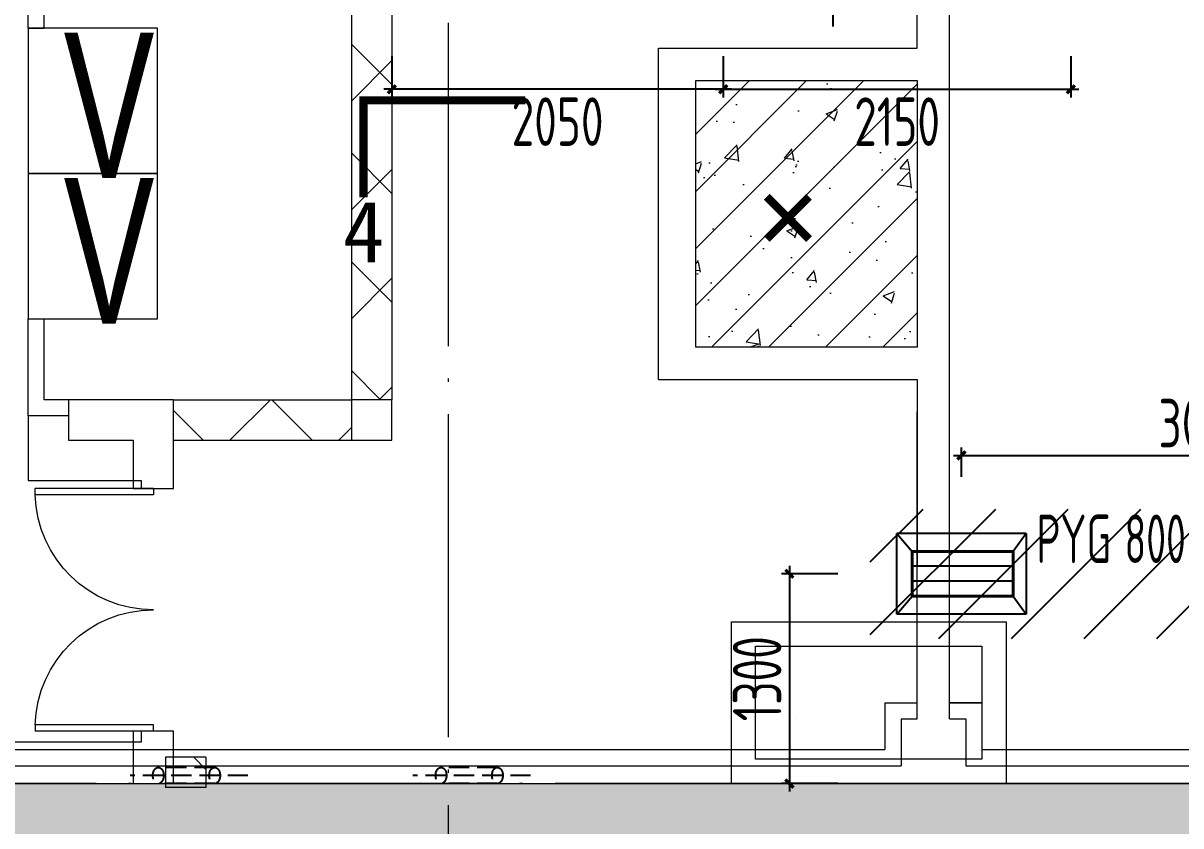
# Model space of a CAD drawing. Extents: x 13114849 to 13479250, y 160225 to 278773.
# Drawn here: x 13427766 to 13434928, y 184598 to 189565 of the extents above; entities that cross this region are included whole.
import ezdxf

# ---------------------------------------------------------------- set-up
doc = ezdxf.new("R2010")
doc.units = 0
doc.header["$LTSCALE"] = 1000
doc.header["$MEASUREMENT"] = 0
doc.linetypes.add('DASH', pattern=[0.35, 0.25, -0.1])
doc.linetypes.add('DOTE', pattern=[2.4200000000000004, 2, -0.2, 0.02, -0.2])
for name, color, linetype in [('DIM_SYMB', 3, 'Continuous'), ('DUCT-X-S标注', 7, 'Continuous'), ('DUCT-X-S法兰', 4, 'Continuous'), ('DUCT-X-S风口', 7, 'Continuous'), ('DUCT-X-YP管', 31, 'Continuous'), ('DUCT-X-Y标注', 7, 'Continuous'), ('PUB_TEXT', 8, 'Continuous')]:
    doc.layers.add(name, color=color, linetype=linetype)
doc.layers.add('建筑底图', color=8, linetype='Continuous', lineweight=13)
doc.layers.add('预埋管', color=8, linetype='Continuous', lineweight=5)
doc.styles.add('67', font='gbenor.shx', dxfattribs={"width": 0.7, "bigfont": 'hztxt.shx'})
doc.styles.add('C', font='HZTXT_E', dxfattribs={"width": 0.7, "bigfont": 'HZTXT'})
doc.styles.add('du', font='gbenor.shx', dxfattribs={"width": 0.8, "bigfont": 'hztxt.shx'})
doc.styles.add('宋体', font='')
doc.styles.get('宋体').set_extended_font_data('SimSun')
doc.dimstyles.new('67', dxfattribs={"dimscale": 100, "dimtxt": 3, "dimasz": 0.5, "dimexe": 0.5, "dimexo": 2, "dimgap": 0.5, "dimtad": 2, "dimdec": 0, "dimrnd": 5, "dimzin": 0, "dimdsep": 46, "dimtxsty": 'du', "dimblk": 'ARCHTICK', "dimcen": 0, "dimdle": 0.5, "dimclrd": 256, "dimclre": 256, "dimclrt": 256, "dimazin": 0, "dimtfac": 1, "dimtdec": 0, "dimtix": 1, "dimtmove": 2, "dimatfit": 3, "dimfxl": 1, "dimtolj": 1, "dimtzin": 0, "dimlwd": -1, "dimlwe": -1, "dimarcsym": 0})
pattern_1 = [(45, (0, 0), (-336.7596045400932, 336.7596045400933), []), (135, (0, 0), (-336.7596045400933, -336.7596045400932), [])]

# ---------------------------------------------------------------- blocks, each defined once
blk = doc.blocks.new('$风口$00000108')
for p, q in [((-250, 135), (-190, 75)), ((-250, -135), (-250, 135)), ((250, 135), (200, 75)), ((250, 135), (250, -135)), ((200, 25), (-190, 25)), ((200, -25), (-190, -25)), ((-250, -135), (-190, -75)), ((200, -75), (250, -135)), ((250, -135), (-250, -135))]:
    blk.add_line(p, q)
at = {"linetype": 'Continuous'}
blk.add_line((250, 135), (-250, 135), dxfattribs=at)
at = {"lineweight": 40}
for p, q in [((-190, 75), (200, 75)), ((-190, -75), (-190, 75)), ((200, 75), (200, -75)), ((-190, -75), (200, -75))]:
    blk.add_line(p, q, dxfattribs=at)
blk = doc.blocks.new('_ArchTick')
at = {"color": 0, "linetype": 'ByBlock', "const_width": 0.4}
blk.add_lwpolyline([(-0.5, -0.5), (0.5, 0.5)], dxfattribs=at)
blk = doc.blocks.new('*D255')
at = {"layer": 'DUCT-X-Y标注', "transparency": 16777216}
for p, q in [((13432506.5, 186207.5), (13432506.5, 184809.5146856282)), ((13432806.5, 186157.5), (13432456.5, 186157.5)), ((13432806.5, 184859.5146856282), (13432456.5, 184859.5146856282))]:
    blk.add_line(p, q, dxfattribs=at)
at = {"layer": 'DUCT-X-Y标注', "transparency": 16777216, "xscale": 50, "yscale": 50, "zscale": 50}
for p, rotation in [((13432506.5, 186157.5), 90), ((13432506.5, 184859.5146856282), 270)]:
    blk.add_blockref('_ArchTick', p, dxfattribs=dict(at, rotation=rotation))
at = {"layer": 'DUCT-X-Y标注', "transparency": 16777216, "insert": (13432306.5, 185508.5073428163), "char_height": 300, "attachment_point": 5, "rotation": 90, "style": 'du'}
blk.add_mtext('\\A1;1300', dxfattribs=at)
blk = doc.blocks.new('*D246')
at = {"layer": 'DUCT-X-Y标注', "transparency": 16777216}
for p, q in [((13433570.5, 186757.4999999997), (13433570.5, 186939.5)), ((13436572.61764248, 186757.4999999982), (13436572.61764248, 186939.5)), ((13433520.5, 186889.5), (13436622.61764248, 186889.5))]:
    blk.add_line(p, q, dxfattribs=at)
at = {"layer": 'DUCT-X-Y标注', "transparency": 16777216, "xscale": 50, "yscale": 50, "zscale": 50, "rotation": 180}
blk.add_blockref('_ArchTick', (13433570.5, 186889.5), dxfattribs=at)
at = {"layer": 'DUCT-X-Y标注', "transparency": 16777216, "xscale": 50, "yscale": 50, "zscale": 50}
blk.add_blockref('_ArchTick', (13436572.61764248, 186889.5), dxfattribs=at)
at = {"layer": 'DUCT-X-Y标注', "transparency": 16777216, "insert": (13435071.55882124, 187089.5), "char_height": 300, "attachment_point": 5, "style": 'du'}
blk.add_mtext('\\A1;3000', dxfattribs=at)
blk = doc.blocks.new('*D238')
at = {"layer": 'DUCT-X-S标注', "transparency": 16777216}
for p, q in [((13432097.36620915, 189360.1273114303), (13432097.36620915, 189105.4923274159)), ((13434247.61621495, 189359.9273114303), (13434247.61621495, 189105.4923274159)), ((13432047.36620915, 189155.4923274159), (13434297.61621495, 189155.4923274159))]:
    blk.add_line(p, q, dxfattribs=at)
at = {"layer": 'DUCT-X-S标注', "transparency": 16777216, "xscale": 50, "yscale": 50, "zscale": 50, "rotation": 180}
blk.add_blockref('_ArchTick', (13432097.36620915, 189155.4923274159), dxfattribs=at)
at = {"layer": 'DUCT-X-S标注', "transparency": 16777216, "xscale": 50, "yscale": 50, "zscale": 50}
blk.add_blockref('_ArchTick', (13434247.61621495, 189155.4923274159), dxfattribs=at)
at = {"layer": 'DUCT-X-S标注', "transparency": 16777216, "insert": (13433172.49121205, 188955.4923274159), "char_height": 300, "attachment_point": 5, "style": 'du'}
blk.add_mtext('\\A1;2150', dxfattribs=at)
blk = doc.blocks.new('*D237')
at = {"layer": 'DUCT-X-S标注', "transparency": 16777216}
for p, q in [((13430047.36620307, 189360.1273114425), (13430047.36620307, 189105.4923274159)), ((13432097.36620915, 189360.1273114303), (13432097.36620915, 189105.4923274159)), ((13432147.36620915, 189155.4923274159), (13429997.36620307, 189155.4923274159))]:
    blk.add_line(p, q, dxfattribs=at)
at = {"layer": 'DUCT-X-S标注', "transparency": 16777216, "xscale": 50, "yscale": 50, "zscale": 50, "rotation": 180}
blk.add_blockref('_ArchTick', (13430047.36620307, 189155.4923274159), dxfattribs=at)
at = {"layer": 'DUCT-X-S标注', "transparency": 16777216, "xscale": 50, "yscale": 50, "zscale": 50}
blk.add_blockref('_ArchTick', (13432097.36620915, 189155.4923274159), dxfattribs=at)
at = {"layer": 'DUCT-X-S标注', "transparency": 16777216, "insert": (13431072.36620611, 188955.4923274159), "char_height": 300, "attachment_point": 5, "style": 'du'}
blk.add_mtext('\\A1;2050', dxfattribs=at)
blk = doc.blocks.new('_FZH')
blk.add_lwpolyline([(-0.5, -0.5), (0.5, -0.5), (0.5, 0.5), (-0.4999999999999999, 0.5)], close=True)
blk = doc.blocks.new('$DorLib2D$00000002')
for p, q in [((-0.5, -5.684341886080802e-17), (-0.5, 0.4875)), ((-0.4750000000000007, 0.4875), (-0.5000000000000007, 0.4875)), ((-0.475, -2.842170943040401e-17), (-0.475, 0.4875)), ((0.475, -2.842170943040401e-17), (0.475, 0.4875)), ((0.4750000000000007, 0.4875), (0.5000000000000007, 0.4875)), ((0.5, -5.684341886080802e-17), (0.5, 0.4875)), ((-0.5, -5.684341886080802e-17), (-0.475, -2.842170943040401e-17)), ((0.5, -5.684341886080802e-17), (0.475, -2.842170943040401e-17))]:
    blk.add_line(p, q)
at = {"lineweight": 13}
for centre, start, end in [((-0.4875, -4.263256414560601e-17), 0, 88.53071641864632), ((0.4875, -4.263256414560601e-17), 91.4692835813537, 180)]:
    blk.add_arc(centre, 0.4875, start, end, dxfattribs=at)
blk = doc.blocks.new('A$C00460B6A')
at = {"layer": '预埋管', "linetype": 'DASH', "lineweight": -3, "ltscale": 0.5}
for p, q in [((523.463043898344, 100.0014334181324), (174.7439385093749, 100.0014303093776)), ((523.463043898344, 100.0014334181324), (174.7439385093749, 100.0014303093776)), ((729.1189822256565, 50.00143341813236), (-0.006739586591720581, 50.00143030937761)), ((523.4630443789065, 0.00143341813236475), (174.7439389880747, 0.001430309377610683))]:
    blk.add_line(p, q, dxfattribs=at)
for centre in [(174.7439387496561, 50.00143030937761), (523.4630441386253, 50.00143341813236)]:
    blk.add_ellipse(centre, major_axis=(-2.429254217184632e-07, 49.99999999906868), ratio=0.6701911663388869, start_param=3.141592653510884, end_param=9.42477796069047, dxfattribs=at)

msp = doc.modelspace()

# ---------------------------------------------------------------- hatches: boundary and pattern name
at = {"layer": 'DUCT-X-YP管'}
h = msp.add_hatch(dxfattribs=at)
h.set_pattern_fill('ANSI31', color=8, scale=200)
h.set_pattern_definition([(45, (0, 0), (-224.5064030267288, 224.5064030267288), [])])
h.paths.add_polyline_path([(13436822.61764248, 186557.5000000061), (13433006.5, 186557.5), (13433006.5, 186157.5), (13436822.61764248, 186157.5000000061)])
h.paths.add_polyline_path([(13436822.61764248, 186157.5000000061), (13433006.5, 186157.5), (13433006.5, 185757.5), (13436822.61764248, 185757.5000000061)])
h.paths.add_polyline_path([(13438970.26260141, 186557.5000000112), (13437023.01764248, 186557.5000000065), (13437023.01764248, 186157.5000000065), (13438970.26260141, 186157.5000000112)])
h.paths.add_polyline_path([(13438970.26260141, 186157.5000000112), (13437023.01764248, 186157.5000000065), (13437023.01764248, 185757.5000000065), (13438970.26260141, 185757.5000000112)])
h.paths.add_polyline_path([(13437022.81764248, 186557.5000000037), (13436822.81764248, 186557.5000000033), (13436822.81764249, 185757.5000000088), (13437022.81764249, 185757.5000000093)])
h.paths.add_polyline_path([(13438970.46260141, 186557.5000000112), (13438970.46260141, 186157.5000000112), (13439670.46260141, 186157.5000000129)])
h.paths.add_polyline_path([(13439670.46260141, 186157.5000000129), (13438970.46260141, 186157.5000000112), (13438970.46260141, 185757.5000000112)])
h.paths.add_polyline_path([(13439670.46260141, 186157.5000000129), (13438970.46260141, 185757.5000000112), (13439670.46260141, 185842.5000000129)], flags=17)
h.paths.add_polyline_path([(13439670.46260141, 186472.5000000129), (13438970.46260141, 186557.5000000112), (13439670.46260141, 186157.5000000129)], flags=17)
h.paths.add_polyline_path([(13440921.26260141, 186557.5000000159), (13440221.26260141, 186472.5000000142), (13440221.26260141, 186157.5000000142)], flags=17)
h.paths.add_polyline_path([(13440221.26260141, 186157.5000000142), (13440221.26260141, 185842.5000000142), (13440921.26260141, 185757.5000000159)], flags=17)
h.paths.add_polyline_path([(13440921.26260141, 186157.5000000159), (13440221.26260141, 186157.5000000142), (13440921.26260141, 185757.5000000159)])
h.paths.add_polyline_path([(13440921.26260141, 186557.5000000159), (13440221.26260141, 186157.5000000142), (13440921.26260141, 186157.5000000159)])
h.paths.add_polyline_path([(13443521.76620504, 186557.5000000221), (13440921.46260141, 186557.5000000159), (13440921.46260141, 186157.5000000159), (13443521.76620504, 186157.5000000221)])
h.paths.add_polyline_path([(13443521.76620504, 186157.5000000221), (13440921.46260141, 186157.5000000159), (13440921.46260141, 185757.5000000159), (13443521.76620504, 185757.5000000221)])
h.paths.add_polyline_path([(13443922.16620504, 186557.5000000201), (13443722.16620504, 186557.5000000198), (13443722.16620504, 185757.5000000253), (13443922.16620504, 185757.5000000257)])
h.paths.add_polyline_path([(13443721.96620504, 186557.5000000225), (13443621.96620504, 186557.5000000223), (13443621.96620504, 186379.5636969978), (13443624.01070765, 186379.5636969978), (13443628.03008979, 186378.8123442598), (13443631.84297361, 186377.3352252001), (13443635.31951591, 186375.1826413368), (13443638.34132724, 186372.4278963314), (13443640.80550341, 186369.1647997213), (13443642.62812988, 186365.5044723478), (13443643.74713927, 186361.5715622696), (13443644.12442508, 186357.5000000224), (13443643.74713927, 186353.4284377751), (13443642.62812988, 186349.4955276969), (13443640.80550341, 186345.8352003234), (13443637.71865399, 186341.7475510756), (13443637.58425965, 186341.8819454155), (13443635.31951591, 186339.8173587079), (13443631.8429736, 186337.6647748445), (13443628.03008979, 186336.1876557849), (13443621.96620504, 186335.0541192731), (13443621.96620504, 185979.5636969978), (13443624.01070765, 185979.5636969978), (13443628.03008979, 185978.8123442598), (13443631.84297361, 185977.3352252001), (13443637.99330577, 185973.5271007495), (13443637.71865399, 185973.2524489705), (13443640.80550341, 185969.1647997213), (13443642.62812988, 185965.5044723478), (13443643.74713927, 185961.5715622696), (13443644.12442508, 185957.5000000224), (13443643.74713927, 185953.4284377751), (13443642.62812988, 185949.4955276969), (13443640.80550341, 185945.8352003234), (13443638.34132724, 185942.5721037133), (13443635.31951591, 185939.8173587079), (13443631.8429736, 185937.6647748445), (13443628.03008979, 185936.1876557849), (13443624.01070765, 185935.4363030468), (13443619.92170243, 185935.4363030468), (13443615.90232029, 185936.1876557848), (13443612.08943647, 185937.6647748445), (13443605.93910431, 185941.4728992951), (13443606.21375609, 185941.7475510742), (13443603.12690667, 185945.8352003233), (13443601.3042802, 185949.4955276968), (13443600.18527081, 185953.4284377751), (13443599.807985, 185957.5000000223), (13443600.18527081, 185961.5715622695), (13443601.3042802, 185965.5044723478), (13443603.12690667, 185969.1647997212), (13443605.59108284, 185972.4278963314), (13443608.61289417, 185975.1826413367), (13443612.08943648, 185977.3352252001), (13443615.90232029, 185978.8123442598), (13443621.96620504, 185979.9458807716), (13443621.96620504, 186335.4363030468), (13443619.92170243, 186335.4363030468), (13443615.90232029, 186336.1876557848), (13443612.08943647, 186337.6647748445), (13443608.61289417, 186339.8173587079), (13443605.59108284, 186342.5721037132), (13443603.12690667, 186345.8352003233), (13443601.3042802, 186349.4955276968), (13443600.18527081, 186353.4284377751), (13443599.807985, 186357.5000000223), (13443600.18527081, 186361.5715622695), (13443601.3042802, 186365.5044723478), (13443603.12690667, 186369.1647997212), (13443606.21375609, 186373.2524489691), (13443606.34815043, 186373.1180546291), (13443608.61289417, 186375.1826413367), (13443612.08943648, 186377.3352252001), (13443615.90232029, 186378.8123442598), (13443621.96620504, 186379.9458807716), (13443621.96620504, 186557.5000000223), (13443521.96620504, 186557.5000000221), (13443521.96620504, 185757.5000000221), (13443721.96620504, 185757.5000000225)], flags=17)
h.paths.add_polyline_path([(13443721.96620504, 186557.5000000225), (13443621.96620504, 186557.5000000223), (13443621.96620504, 186379.5636969978), (13443624.01070765, 186379.5636969978), (13443628.03008979, 186378.8123442598), (13443631.84297361, 186377.3352252001), (13443635.31951591, 186375.1826413368), (13443638.34132724, 186372.4278963314), (13443640.80550341, 186369.1647997213), (13443642.62812988, 186365.5044723478), (13443643.74713927, 186361.5715622696), (13443644.12442508, 186357.5000000224), (13443643.74713927, 186353.4284377751), (13443642.62812988, 186349.4955276969), (13443640.80550341, 186345.8352003234), (13443637.71865399, 186341.7475510756), (13443637.58425965, 186341.8819454155), (13443635.31951591, 186339.8173587079), (13443631.8429736, 186337.6647748445), (13443628.03008979, 186336.1876557849), (13443624.01070765, 186335.4363030468), (13443621.96620504, 186335.4363030468), (13443621.96620504, 185979.5636969978), (13443624.01070765, 185979.5636969978), (13443628.03008979, 185978.8123442598), (13443631.84297361, 185977.3352252001), (13443635.31951591, 185975.1826413368), (13443638.34132724, 185972.4278963314), (13443640.80550341, 185969.1647997213), (13443642.62812988, 185965.5044723478), (13443643.74713927, 185961.5715622696), (13443644.12442508, 185957.5000000224), (13443643.74713927, 185953.4284377751), (13443642.62812988, 185949.4955276969), (13443640.80550341, 185945.8352003234), (13443638.34132724, 185942.5721037133), (13443635.31951591, 185939.8173587079), (13443631.8429736, 185937.6647748445), (13443628.03008979, 185936.1876557849), (13443624.01070765, 185935.4363030468), (13443619.92170243, 185935.4363030468), (13443615.90232029, 185936.1876557848), (13443612.08943647, 185937.6647748445), (13443608.61289417, 185939.8173587079), (13443605.59108284, 185942.5721037132), (13443603.12690667, 185945.8352003233), (13443601.3042802, 185949.4955276968), (13443600.18527081, 185953.4284377751), (13443599.807985, 185957.5000000223), (13443600.18527081, 185961.5715622695), (13443601.3042802, 185965.5044723478), (13443603.12690667, 185969.1647997212), (13443605.59108284, 185972.4278963314), (13443608.61289417, 185975.1826413367), (13443612.08943648, 185977.3352252001), (13443615.90232029, 185978.8123442598), (13443619.92170243, 185979.5636969978), (13443621.96620504, 185979.5636969978), (13443621.96620504, 186335.4363030468), (13443619.92170243, 186335.4363030468), (13443615.90232029, 186336.1876557848), (13443612.08943647, 186337.6647748445), (13443608.61289417, 186339.8173587079), (13443605.59108284, 186342.5721037132), (13443603.12690667, 186345.8352003233), (13443601.3042802, 186349.4955276968), (13443600.18527081, 186353.4284377751), (13443599.807985, 186357.5000000223), (13443600.18527081, 186361.5715622695), (13443601.3042802, 186365.5044723478), (13443603.12690667, 186369.1647997212), (13443606.21375609, 186373.2524489691), (13443606.34815043, 186373.1180546291), (13443608.61289417, 186375.1826413367), (13443612.08943648, 186377.3352252001), (13443615.90232029, 186378.8123442598), (13443619.92170243, 186379.5636969978), (13443621.96620504, 186379.5636969978), (13443621.96620504, 186557.5000000223), (13443521.96620504, 186557.5000000221), (13443521.96620504, 185757.5000000221), (13443721.96620504, 185757.5000000225)], flags=17)
h.paths.add_polyline_path([(13444172.36496623, 186157.5000000218), (13443922.36620504, 186157.5000000229), (13443922.36620504, 185757.5000000229), (13444172.36496623, 185757.5000000218)])
h.paths.add_polyline_path([(13444172.36496624, 186557.5000000218), (13443922.36620504, 186557.5000000229), (13443922.36620504, 186157.5000000229), (13444172.36496623, 186157.5000000218)])
at = {"layer": '建筑底图'}
h = msp.add_hatch(dxfattribs=at)
h.set_pattern_fill('ANSI37', color=8, scale=300, style=0)
h.set_pattern_definition(pattern_1)
h.paths.add_polyline_path([(13429797.36991457, 187234.5183031297), (13430047.36620309, 187234.5220148977), (13430047.3662031, 190984.5146858481), (13429797.3662031, 190984.5146858481)])
h = msp.add_hatch(dxfattribs=at)
h.set_pattern_fill('钢筋混凝土', color=8, scale=100, style=0)
h.set_pattern_definition([(45, (0, 0), (-176.7766952966369, 176.7766952966369), []), (49.99999999999999, (0, 0), (717.2601826007534, -62.75213498259511), [75, -825]), (355, (0, 0), (-138.751333613, 752.1921337000118), [60, -660]), (100.4514, (59.77168, -5.22934), (578.5093817140216, 689.4395420609536), [63.74019000000001, -701.142112]), (46.18420000000001, (0, 200), (1067.241048625644, -165.5190143290181), [112.5, -1237.5]), (96.6356, (88.936745, 186.206693), (934.6627055487033, 974.1178709004417), [95.610288, -1051.713]), (351.1842, (0, 200), (934.6619451336272, 974.1186009253246), [90, -990]), (21, (100, 150), (596.9070521184617, -402.6188906653388), [75, -825]), (326.0000000000001, (100, 150), (243.3153319215817, 725.150045046853), [60, -660]), (71.4514, (149.742233, 116.448394), (840.22262858149, 322.5304967099524), [63.74019000000001, -701.142112]), (37.50000000000001, (0, 0), (12.15985531729067, 332.8938538313115), [0, -652, 0, -670, 0, -662.5]), (7.499999999999999, (0, 0), (263.0695374421486, 394.4117118823602), [0, -382, 0, -637, 0, -252.5]), (327.5, (-223, 0), (533.822436172409, -22.55487173437976), [0, -250, 0, -780, 0, -1035]), (317.5, (-323, 0), (583.1861693423863, 100.1049823323177), [0, -325, 0, -518, 0, -735])])
h.paths.add_polyline_path([(13433297.02438061, 189209.9273114308), (13433297.02438061, 187559.9273114308), (13431927.02438061, 187559.9273114308), (13431927.02438061, 189209.9273114308)])
h = msp.add_hatch(dxfattribs=at)
h.set_pattern_fill('ANSI37', color=8, scale=300, style=0)
h.set_pattern_definition(pattern_1)
h.paths.add_polyline_path([(13428697.36986128, 187234.5220149535), (13428697.36986059, 186984.5220147303), (13428772.36985995, 186984.5220147303), (13428772.36985995, 187234.5220147303)])
h = msp.add_hatch(dxfattribs=at)
h.set_pattern_fill('ANSI37', color=8, scale=300, style=0)
h.set_pattern_definition(pattern_1)
h.paths.add_polyline_path([(13429797.36991457, 186984.5220148977), (13429797.36991457, 187234.5183031297), (13428772.36985995, 187234.5220147303), (13428772.36985995, 186984.5220147303)])
h = msp.add_hatch(dxfattribs=at)
h.set_pattern_fill('ANSI37', color=8, scale=300, style=0)
h.set_pattern_definition(pattern_1)
h.paths.add_polyline_path([(13428647.36988006, 185022.0220083166), (13428647.36988186, 184834.5242429955), (13428897.36988186, 184834.5242454021), (13428897.36988006, 185022.0220107231)])
h = msp.add_hatch(dxfattribs=at)
h.set_pattern_fill('钢筋混凝土', color=8, scale=100, style=0)
h.set_pattern_definition([(45, (793255.2557103541, 7.916241884231567e-09), (-176.7766952966369, 176.7766952966369), []), (49.99999999999999, (793255.2557103541, 7.916241884231567e-09), (717.2601826007534, -62.75213498259511), [75, -825]), (355, (793255.2557103541, 7.916241884231567e-09), (-138.751333613, 752.1921337000118), [60, -660]), (100.4514, (793315.0273903534, -5.229339992074529), (578.5093817140216, 689.4395420609536), [63.74019000000001, -701.142112]), (46.18420000000001, (793255.2557103541, 200.0000000079162), (1067.241048625644, -165.5190143290181), [112.5, -1237.5]), (96.6356, (793344.1924553532, 186.2066930079018), (934.6627055487033, 974.1178709004417), [95.610288, -1051.713]), (351.1842, (793255.2557103541, 200.0000000079162), (934.6619451336272, 974.1186009253246), [90, -990]), (21, (793355.2557103541, 150.0000000079162), (596.9070521184617, -402.6188906653388), [75, -825]), (326.0000000000001, (793355.2557103541, 150.0000000079162), (243.3153319215817, 725.150045046853), [60, -660]), (71.4514, (793404.9979433548, 116.4483940079226), (840.22262858149, 322.5304967099524), [63.74019000000001, -701.142112]), (37.50000000000001, (793255.2557103541, 7.916241884231567e-09), (12.15985531729067, 332.8938538313115), [0, -652, 0, -670, 0, -662.5]), (7.499999999999999, (793255.2557103541, 7.916241884231567e-09), (263.0695374421486, 394.4117118823602), [0, -382, 0, -637, 0, -252.5]), (327.5, (793032.2557103541, 7.916241884231567e-09), (533.822436172409, -22.55487173437976), [0, -250, 0, -780, 0, -1035]), (317.5, (792932.2557103541, 7.916241884231567e-09), (583.1861693423863, 100.1049823323177), [0, -325, 0, -518, 0, -735])])
h.paths.add_polyline_path([(13444197.36620498, 182459.5170952663), (13443697.36620498, 182459.5170952663), (13443697.36620498, 179284.5568231391), (13444197.36620498, 179284.5568231391)])
h.paths.add_polyline_path([(13443697.36620498, 182479.5170952663), (13444197.36620498, 182479.5170952663), (13444197.36620498, 184659.5171292387), (13438897.36620497, 184659.5170671511), (13438897.36620497, 184859.5170390361), (13421897.36620496, 184859.5168398877), (13421897.36620496, 184159.5168398877), (13438197.36620497, 184159.5170308359), (13438197.36620497, 183959.5170308359), (13443697.36620498, 183959.5170952663)])

# ---------------------------------------------------------------- linework, layer by layer
at = {"layer": 'DIM_SYMB', "const_width": 50, "elevation": -6400}
msp.add_lwpolyline([(13430871.814028, 189088.0039083674), (13429871.814028, 189088.0039083674), (13429871.814028, 188488.0039083674)], dxfattribs=at)
at = {"layer": 'DUCT-X-S法兰'}
msp.add_line((13432777.46602986, 189544.9349747535), (13432777.46615553, 190224.9349747535), dxfattribs=at)
at = {"layer": '建筑底图', "color": 8, "linetype": 'DOTE'}
for p, q in [((13430397.36620497, 182726.1003174296), (13430397.36620497, 206005.5778072993)), ((13474197.36620497, 184859.5146856282), (13119297.36620772, 184859.5146856282))]:
    msp.add_line(p, q, dxfattribs=at)
at = {"layer": '建筑底图', "color": 8}
for p, q in [((13429797.36620302, 190984.5146855469), (13429797.36620309, 187234.5220146104)), ((13430047.36620308, 190984.5146855469), (13430047.36620305, 187234.522015625)), ((13427797.36615198, 189534.5146857238), (13427797.36615198, 189934.5146857238)), ((13427897.36615198, 189534.5146857238), (13427897.36615198, 189934.5146857238)), ((13427797.36615198, 189534.5146857238), (13427897.36615198, 189534.5146857238)), ((13427797.36615198, 187734.5146857238), (13427897.36615198, 187734.5146857238)), ((13427797.36615185, 187134.5146850054), (13427797.36615198, 187734.5146857238)), ((13427897.36615188, 187234.514685388), (13427897.36615198, 187734.5146857238)), ((13428047.3698599, 187234.5146861177), (13427897.36615188, 187234.514685388)), ((13428047.36986007, 187234.5220149144), (13428047.36986007, 186984.5220142972)), ((13428697.36986128, 187234.5220149535), (13428047.36986007, 187234.5220149144)), ((13428697.36985976, 186684.5220151444), (13428697.36986128, 187234.5220149535)), ((13428697.36986109, 187234.5220148252), (13428772.36985995, 187234.5220147303)), ((13428772.36985995, 187234.5220147303), (13429797.36620309, 187234.5220146104)), ((13428047.3698599, 187134.5146861535), (13427797.36615185, 187134.5146850054)), ((13433297.02443433, 185259.516952344), (13433297.02443433, 187159.9273114308)), ((13433497.02438178, 185259.5169546869), (13433497.02438061, 187159.9273114308)), ((13428047.36986007, 186984.5220142972), (13428447.36987089, 186984.522012139)), ((13428447.36987089, 186984.522012139), (13428447.36987089, 186684.5220151407)), ((13428697.3698604, 186984.5220140996), (13428772.36985995, 186984.5220147303)), ((13428772.36985995, 186984.5220147303), (13429797.36991406, 186984.5220148985)), ((13428447.36987089, 186684.5220151407), (13428697.36985976, 186684.5220151444)), ((13433097.02443333, 185359.516950001), (13433297.02443399, 185359.516952344)), ((13433097.02443333, 185359.516950001), (13433097.02443333, 185069.5146856282)), ((13433697.02443333, 185359.5169570298), (13433497.02438061, 185359.5169500011)), ((13433497.02438061, 185359.5169546869), (13433697.02443333, 185359.5169570298)), ((13433697.02443333, 185359.5169570298), (13433697.02443333, 185069.5146856282)), ((13432547.36620497, 185259.5169511725), (13432547.36620497, 185259.5169558583)), ((13433197.02443333, 185259.5169511725), (13433197.02443333, 184969.5146856282)), ((13433197.02443333, 185259.5169511725), (13433297.02443433, 185259.516952344)), ((13433497.02438061, 185259.5169546869), (13433597.02443333, 185259.5169558583)), ((13433597.02443333, 185259.5169558583), (13433597.02443333, 184969.5146856282)), ((13428497.36987262, 185116.0824321639), (13413397.36620497, 185103.7898621158)), ((13421897.36620497, 185069.5146856282), (13433097.02443333, 185069.5146856282)), ((13433697.02443333, 185069.5146856282), (13438587.36447523, 185069.5146856284)), ((13428897.36988006, 185022.0220107231), (13428647.36988006, 185022.0220083166)), ((13428647.36988006, 185022.0220083166), (13428647.36988186, 184834.5242429955)), ((13428897.36988006, 185022.0220107231), (13428897.36988186, 184834.5242454021)), ((13421897.36620497, 184969.5146856282), (13433197.02443333, 184969.5146856282)), ((13433597.02443333, 184969.5146856282), (13438687.36447523, 184969.5146856283)), ((13413397.36620497, 184859.5167403134), (13438897.36620497, 184859.5170390361)), ((13428897.36988186, 184834.5242454021), (13428647.36988186, 184834.5242429955))]:
    msp.add_line(p, q, dxfattribs=at)
at = {"layer": '建筑底图', "color": 8, "ltscale": 3}
for p, q in [((13427797.36615145, 187134.514686456), (13427797.36615145, 186734.514686456)), ((13427797.36615145, 186734.514686456), (13428197.36616169, 186734.5146864561)), ((13427797.36986235, 186734.5220153381), (13428497.36987258, 186734.5220153382)), ((13428497.36987258, 186734.5220153382), (13428497.36987258, 186684.5220118887)), ((13428497.36987711, 185184.5156670172), (13428497.36987262, 185116.0824321639))]:
    msp.add_line(p, q, dxfattribs=at)
at = {"layer": '建筑底图', "color": 8}
for points in [[(13433497.02438061, 187159.9273114308), (13433497.02438061, 190409.5145656317), (13444122.36620509, 190409.5145656317), (13444122.36620509, 193809.5146856299), (13435222.36620579, 193809.5146856299)], [(13433297.02438061, 189409.9273114303), (13433297.02438061, 190609.514532442), (13435222.36620512, 190609.5145414951)], [(13431697.02438061, 187359.9273114308), (13431697.02438061, 189409.9273114303), (13433297.02438061, 189409.9273114303)], [(13431697.02438061, 187359.9273114308), (13433297.02438061, 187359.9273114308), (13433297.02443433, 186209.7221318874)]]:
    msp.add_lwpolyline(points, dxfattribs=at)
at = {"layer": '建筑底图', "color": 8, "ltscale": 3}
for points in [[(13427797.36615198, 189534.5146857238), (13427797.36615198, 188634.5146857238), (13428597.36615198, 188634.5146857238), (13428597.36615198, 189534.5146857238)], [(13427797.36615198, 188634.5146857238), (13427797.36615198, 187734.5146857238), (13428597.36615198, 187734.5146857238), (13428597.36615198, 188634.5146857238)]]:
    msp.add_lwpolyline(points, close=True, dxfattribs=at)
at = {"layer": '建筑底图', "color": 8}
for points in [[(13433297.02438061, 189209.9273114308), (13433297.02438061, 187559.9273114308), (13431927.02438061, 187559.9273114308), (13431927.02438061, 189209.9273114308)], [(13433847.36991544, 184859.5146856282), (13432147.36991544, 184859.5146856282), (13432147.36991544, 185859.5146856282), (13433847.36991544, 185859.5146856282)], [(13433697.36991544, 185009.5146856282), (13432297.36991544, 185009.5146856282), (13432297.36991544, 185709.5146856282), (13433697.36991544, 185709.5146856282)]]:
    msp.add_lwpolyline(points, close=True, dxfattribs=at)
at = {"layer": '建筑底图', "color": 8, "linetype": 'ByBlock', "const_width": 50, "elevation": -0.07555424558617574}
for points in [[(13432627.64013046, 188490.4368414107), (13432366.40863075, 188229.2053417006)], [(13432366.40863075, 188490.4368414107), (13432627.64013046, 188229.2053417006)]]:
    msp.add_lwpolyline(points, dxfattribs=at)

# ---------------------------------------------------------------- block references
at = {"layer": 'DUCT-X-S风口', "xscale": 1.6, "yscale": 1.851851851851852}
msp.add_blockref('$风口$00000108', (13433570.5, 186157.4999999997, 2600), dxfattribs=at)
at = {"layer": '建筑底图', "color": 8, "xscale": 250, "yscale": 250, "zscale": 250}
msp.add_blockref('_FZH', (13429922.36991457, 187109.5220148977), dxfattribs=at)
at = {"layer": '建筑底图', "color": 8, "ltscale": 3, "xscale": 1500, "yscale": -1500, "zscale": 1500, "rotation": 270.0000005518343}
msp.add_blockref('$DorLib2D$00000002', (13428572.36987127, 185934.5220145376), dxfattribs=at)
at = {"layer": '建筑底图', "color": 8, "ltscale": 3, "xscale": 250, "yscale": 324.9999978535343, "zscale": 324.9999978535343}
msp.add_blockref('_FZH', (13428572.36987535, 185022.0220095199), dxfattribs=at)
at = {"layer": '建筑底图', "color": 8}
for p in [(13428427.65221915, 184859.5154822973), (13430176.65221915, 184859.5154822973)]:
    msp.add_blockref('A$C00460B6A', p, dxfattribs=at)

# ---------------------------------------------------------------- texts
at = {"layer": 'DUCT-X-Y标注', "color": 7, "style": '67', "width": 0.7}
for s, p in [('PYG', (13434035.4246648, 186223.9999999987, 6800)), ('800', (13434578.75143645, 186223.9999999998, 6800))]:
    msp.add_text(s, height=300, dxfattribs=at).set_placement(p)
at = {"layer": 'PUB_TEXT', "color": 0, "style": '宋体'}
msp.add_text('4', height=379.746835443038, dxfattribs=at).set_placement((13429743.61717559, 188085.5404430232, -6400))
at = {"layer": '建筑底图', "color": 8, "linetype": 'DASH', "style": 'C', "width": 0.7}
for p in [(13428016.70506908, 188606.0678794929), (13428016.70506908, 187706.0678794929)]:
    msp.add_text('V', height=900, dxfattribs=at).set_placement(p)

# ---------------------------------------------------------------- dimensions: what is measured, and where the dimension line sits
at = {"layer": 'DUCT-X-S标注'}
for base, p2, picture, middle in [((13430047.36620307, 189155.4923274159, -3600), (13430047.36620307, 189560.1273114425, -3600), '*D237', (13431072.36620611, 188955.4923274159, -3600)), ((13434247.61621495, 189155.4923274159, -3600), (13434247.61621495, 189559.9273114303), '*D238', (13433172.49121205, 188955.4923274159, -3600))]:
    dim = msp.add_linear_dim(base=base, p1=(13432097.36620915, 189560.1273114303), p2=p2, dimstyle='67', dxfattribs=at)
    dim.commit()
    dim.dimension.update_dxf_attribs({"geometry": picture, "text_midpoint": middle})
at = {"layer": 'DUCT-X-Y标注'}
dim = msp.add_linear_dim(base=(13436572.61764248, 186889.5), p1=(13433570.5, 186557.4999999997, 3400), p2=(13436572.61764248, 186557.4999999982, 3400), dimstyle='67', dxfattribs=at)
dim.commit()
dim.dimension.update_dxf_attribs({"geometry": '*D246', "text_midpoint": (13435071.55882124, 187089.5)})
dim = msp.add_linear_dim(base=(13432506.5, 184859.5146856282), p1=(13433006.5, 186157.5, 3400), p2=(13433006.5, 184859.5146856282), angle=90, dimstyle='67', dxfattribs=at)
dim.commit()
dim.dimension.update_dxf_attribs({"geometry": '*D255', "text_midpoint": (13432306.5, 185508.5073428163)})

doc.saveas('drawing.dxf')
